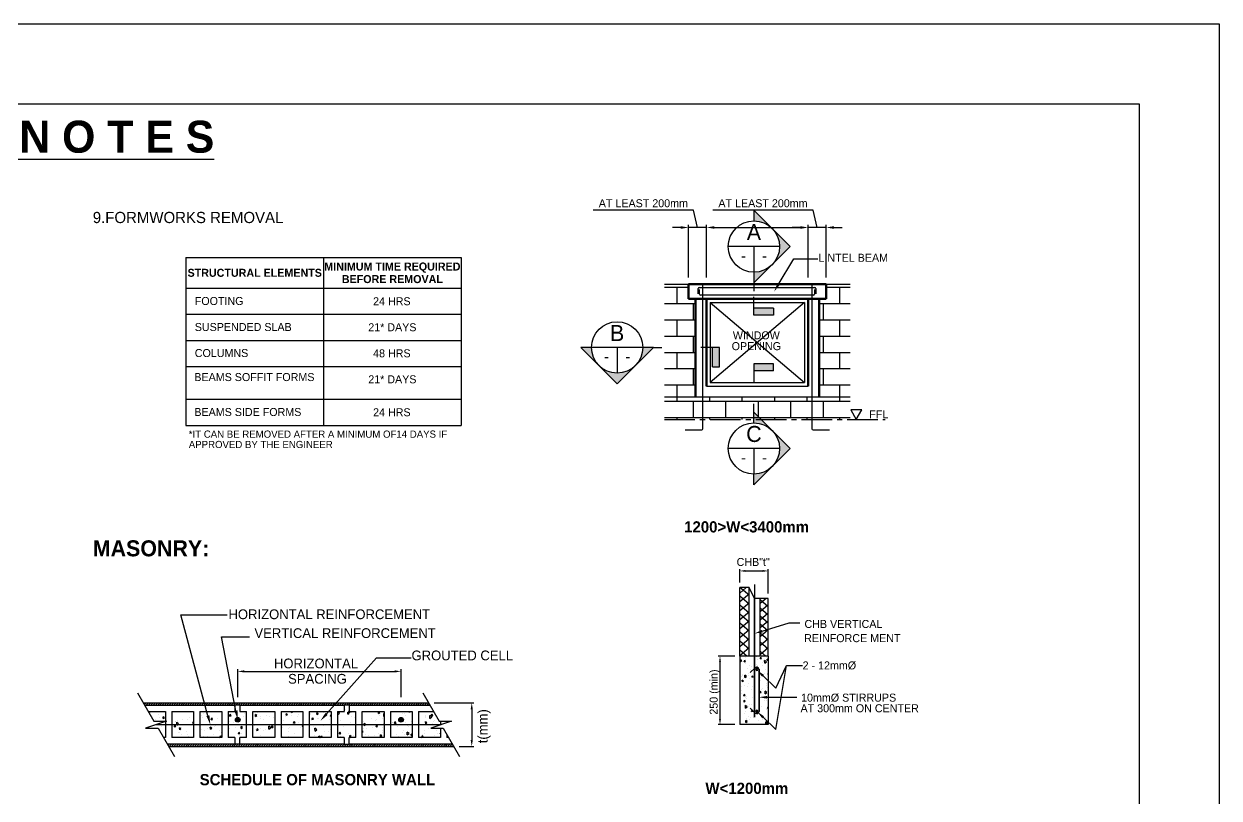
# Paper-space layout 'S1' of a CAD drawing. Header units: millimetres. Extents: x 0 to 841, y 0 to 594.
# Drawn here: x 467.6 to 841, y 352.3 to 594 of the extents above; entities that cross this region are included whole.
import ezdxf

# ---------------------------------------------------------------- set-up
doc = ezdxf.new("R2010")
doc.units = ezdxf.units.MM
doc.linetypes.add('CENTER2', pattern=[28.575, 19.05, -3.175, 3.175, -3.175])
for name, color, linetype in [('G-ANNO-CALLOUTS', 4, 'Continuous'), ('G-ANNO-DIM', 106, 'Continuous'), ('G-ANNO-SECTIONS', 4, 'Continuous'), ('G-ANNO-SYMBOLS', 7, 'Continuous'), ('G-ANNO-TEXT', 7, 'Continuous'), ('G-GRID LINES', 8, 'Continuous'), ('TB-BORDER THK', 152, 'Continuous')]:
    doc.layers.add(name, color=color, linetype=linetype)
doc.styles.add('Century', font='GOTHIC.TTF')

# ---------------------------------------------------------------- blocks, each defined once
blk = doc.blocks.new('Section Callout_tail')
h = blk.add_hatch(color=4)
h.dxf.hatch_style = 1
h.paths.add_polyline_path([(469, 0), (576, 0), (576, 305), (469, 305)])
at = {"color": 4}
for p, q in [((469, 305), (469, 0)), ((469, 305), (576, 305)), ((576, 305), (576, 0)), ((576, 0), (288, 0))]:
    blk.add_line(p, q, dxfattribs=at)
blk = doc.blocks.new('Tblock_A1_Structl')
blk.add_lwpolyline([(841, 594), (841, 0), (0, 0), (0, 594)], close=True)
at = {"layer": 'TB-BORDER THK'}
blk.add_lwpolyline([(816, 569), (816, 25), (45, 25), (45, 569)], close=True, dxfattribs=at)

psp = doc.layouts.new('S1')

# ---------------------------------------------------------------- hatches: boundary and pattern name
at = {"layer": 'G-ANNO-CALLOUTS'}
h = psp.add_hatch(color=4, dxfattribs=at)
h.dxf.hatch_style = 1
h.paths.add_polyline_path([(701.33, 530.15, 0.198912), (695.67, 532.49), (695.67, 535.81)])
h.paths.add_polyline_path([(706.99, 524.49), (701.33, 518.84, 0.198912), (703.67, 524.49, 0.198912), (701.33, 530.15)])
h.paths.add_polyline_path([(695.67, 513.18), (695.67, 516.49, 0.198912), (701.33, 518.84)])
at = {"layer": 'G-ANNO-DIM'}
h = psp.add_hatch(color=4, dxfattribs=at)
h.dxf.hatch_style = 1
h.paths.add_polyline_path([(701.33, 455.79, -0.198912), (695.67, 453.45), (695.67, 450.13)])
h.paths.add_polyline_path([(706.99, 461.45), (701.33, 467.1, -0.198912), (703.67, 461.45, -0.198912), (701.33, 455.79)])
h.paths.add_polyline_path([(695.67, 472.76), (695.67, 469.45, -0.198912), (701.33, 467.1)])
at = {"layer": 'G-ANNO-DIM', "ltscale": 0.2}
for color, points in [(256, [(696.91, 392.5, 1), (696.23, 392.5, 1)]), (5, [(535.13, 376.77, 1), (533.69, 376.77, 1)]), (5, [(586.16, 376.77, 1), (584.72, 376.77, 1)]), (5, [(696.91, 379.41, 1), (696.23, 379.41, 1)])]:
    psp.add_hatch(color=color, dxfattribs=at).paths.add_polyline_path(points)
at = {"layer": 'G-ANNO-SECTIONS'}
h = psp.add_hatch(color=4, dxfattribs=at)
h.dxf.hatch_style = 1
h.paths.add_polyline_path([(658.6, 487.34, 0.198912), (660.94, 493), (664.26, 493)])
h.paths.add_polyline_path([(652.94, 481.68), (647.29, 487.34, 0.198912), (652.94, 485, 0.198912), (658.6, 487.34)])
h.paths.add_polyline_path([(641.63, 493), (644.94, 493, 0.198912), (647.29, 487.34)])

# ---------------------------------------------------------------- linework, layer by layer
at = {"color": 6}
for p, q in [((518.21, 521.09), (604.22, 521.09)), ((518.21, 521.09), (518.21, 468.67)), ((561.21, 521.09), (561.21, 468.67)), ((604.22, 521.09), (604.22, 468.67)), ((518.21, 511.46), (604.22, 511.46)), ((518.21, 468.67), (604.22, 468.67))]:
    psp.add_line(p, q, dxfattribs=at)
for p, q in [((518.21, 503.34), (604.22, 503.34)), ((518.21, 495.21), (604.22, 495.21)), ((518.21, 487.09), (604.22, 487.09)), ((518.21, 476.8), (604.22, 476.8))]:
    psp.add_line(p, q)
at = {"layer": 'G-ANNO-CALLOUTS', "color": 4}
for p, q in [((695.67, 535.81), (695.67, 532.49)), ((695.67, 535.81), (706.99, 524.49)), ((703.67, 524.49), (687.67, 524.49)), ((695.67, 524.49), (695.67, 516.49)), ((695.67, 513.18), (706.99, 524.49)), ((695.67, 516.49), (695.67, 513.18)), ((695.67, 513.18), (695.67, 510.59)), ((664.26, 493), (666.85, 493)), ((695.67, 472.76), (695.67, 475.35))]:
    psp.add_line(p, q, dxfattribs=at)
psp.add_circle((695.67, 524.49), 8, dxfattribs=at)
at = {"layer": 'G-ANNO-DIM', "ltscale": 0.2}
for p, q in [((676.78, 535.83), (645.48, 535.83)), ((678.07, 530.45), (676.78, 535.83)), ((714.15, 535.83), (682.84, 535.83)), ((715.43, 530.45), (714.15, 535.83)), ((672.78, 530.45), (670.28, 530.45)), ((675.28, 514.86), (675.28, 531.25)), ((680.85, 530.45), (675.28, 530.45)), ((680.85, 519.6), (680.85, 531.25)), ((680.85, 514.86), (680.85, 531.25)), ((683.35, 530.45), (710.15, 530.45)), ((683.35, 530.45), (685.85, 530.45)), ((710.15, 530.45), (707.65, 530.45)), ((712.65, 519.6), (712.65, 531.25)), ((712.65, 514.86), (712.65, 531.25)), ((718.21, 530.45), (712.65, 530.45)), ((718.21, 514.86), (718.21, 531.25)), ((720.71, 530.45), (723.21, 530.45)), ((678.61, 511.72), (714.7, 511.72)), ((679.72, 467.62), (679.72, 512.74)), ((713.78, 512.74), (713.78, 467.62)), ((678.25, 509.76), (678.25, 511.37)), ((678.71, 509.64), (678.71, 511.11)), ((714.24, 509.29), (679.06, 509.29)), ((714.6, 511.11), (714.6, 509.64)), ((715.05, 511.37), (715.05, 509.76)), ((674.18, 467.26), (679.36, 467.26)), ((714.13, 467.26), (719.32, 467.26)), ((691.23, 419.57), (691.23, 423.78)), ((693, 423.22), (698.39, 423.22)), ((700.16, 416.14), (700.16, 423.78)), ((695.87, 419.03), (695.87, 377.61)), ((695.87, 377.61), (695.87, 414.64)), ((689.73, 396.65), (684.5, 396.65)), ((691.46, 395.98), (691.46, 395.98)), ((693.06, 396.14), (693.06, 396.14)), ((696.46, 396.42), (696.46, 396.42)), ((697.65, 395.85), (697.86, 396.33)), ((697.65, 395.85), (698.06, 395.93)), ((697.79, 395.93), (697.79, 395.93)), ((698.07, 395.93), (697.86, 396.33)), ((699.52, 396.32), (699.52, 396.32)), ((534.41, 383.79), (534.41, 392.51)), ((585.44, 383.79), (585.44, 392.51)), ((685.07, 394.89), (685.07, 377.01)), ((691.42, 394), (691.42, 394)), ((691.52, 394.97), (691.47, 395.49)), ((691.85, 395.24), (691.48, 395.49)), ((691.52, 394.97), (691.85, 395.24)), ((692.65, 394.88), (692.87, 395.36)), ((692.65, 394.88), (693.07, 394.96)), ((693.07, 394.96), (692.87, 395.36)), ((693.06, 394.25), (693.06, 394.25)), ((693.72, 392.85), (693.72, 392.85)), ((694.23, 393.83), (694.23, 393.83)), ((694.54, 391.49), (696.09, 393.01)), ((694.67, 392.53), (694.67, 392.53)), ((695.01, 393.38), (695.01, 393.38)), ((696.53, 393.93), (696.53, 393.93)), ((696.73, 393.76), (696.73, 393.76)), ((696.89, 395.5), (696.89, 395.5)), ((697.12, 393.14), (697.12, 393.14)), ((697.26, 392.55), (697.26, 379.35)), ((697.26, 379.34), (697.26, 392.53)), ((698.21, 394.55), (698.21, 394.55)), ((698.49, 393.78), (698.49, 393.78)), ((699.04, 394.44), (699.02, 395.23)), ((699.55, 394.81), (699.02, 395.23)), ((699.04, 394.44), (699.55, 394.81)), ((699.34, 392.4), (699.34, 392.4)), ((699.88, 395.17), (699.83, 395.7)), ((700.16, 395.48), (699.83, 395.7)), ((699.88, 395.17), (700.16, 395.41)), ((536.45, 391.86), (583.41, 391.86)), ((691.82, 390.41), (691.82, 390.41)), ((692.08, 388.63), (692.03, 389.16)), ((692.4, 388.9), (692.03, 389.15)), ((692.08, 390.71), (692.08, 390.71)), ((692.08, 388.63), (692.4, 388.9)), ((692.23, 390.82), (692.23, 390.82)), ((692.46, 389.68), (692.46, 389.68)), ((692.87, 389.93), (692.86, 390.72)), ((693.39, 390.3), (692.86, 390.72)), ((692.87, 389.93), (693.39, 390.31)), ((693.95, 391.2), (693.95, 391.2)), ((694.11, 390.51), (694.11, 390.51)), ((694.38, 389.56), (694.38, 389.56)), ((695.06, 390.03), (695.28, 390.52)), ((695.06, 390.03), (695.48, 390.12)), ((695.48, 390.11), (695.28, 390.52)), ((697.77, 390.67), (697.77, 390.67)), ((697.77, 389.85), (697.77, 389.85)), ((697.87, 389.08), (697.87, 389.08)), ((698.86, 391.27), (698.86, 391.27)), ((700.06, 391.01), (700.16, 391.23)), ((700.06, 391.01), (700.16, 391.02)), ((700.1, 392.05), (700.1, 392.05)), ((503.13, 385.2), (508.24, 376.34)), ((592.22, 385.2), (597.33, 376.34)), ((691.65, 386), (691.65, 386)), ((691.7, 387.09), (691.7, 387.09)), ((691.85, 385.04), (691.85, 385.04)), ((692.47, 384.22), (692.69, 384.71)), ((692.89, 384.3), (692.69, 384.7)), ((692.73, 387.42), (692.73, 387.42)), ((693.77, 387.29), (693.77, 387.29)), ((694.06, 387.96), (694.06, 387.96)), ((695.03, 386.28), (695.03, 386.28)), ((695.36, 387.25), (695.36, 387.25)), ((695.67, 386.23), (695.67, 386.23)), ((697.47, 385.19), (697.68, 385.68)), ((697.47, 385.19), (697.89, 385.27)), ((697.89, 385.27), (697.69, 385.68)), ((698.14, 386.31), (698.14, 386.31)), ((698.43, 386.56), (698.43, 386.56)), ((699.23, 384.89), (699.22, 385.69)), ((699.75, 385.27), (699.22, 385.69)), ((699.23, 384.89), (699.75, 385.27)), ((699.48, 387.35), (699.48, 387.35)), ((699.52, 387.98), (699.52, 387.98)), ((699.86, 386.7), (699.86, 386.7)), ((535.1, 381.34), (533.47, 381.34)), ((569.25, 381.34), (567.63, 381.34)), ((595.75, 382.07), (608.16, 382.07)), ((692.3, 382.72), (692.3, 382.72)), ((692.47, 384.22), (692.89, 384.3)), ((692.57, 381.2), (692.57, 381.2)), ((692.63, 382.29), (692.58, 382.82)), ((692.96, 382.56), (692.58, 382.82)), ((692.63, 382.29), (692.96, 382.56)), ((692.94, 383.84), (692.94, 383.84)), ((693.07, 380.39), (693.05, 381.18)), ((693.58, 380.76), (693.05, 381.18)), ((693.39, 384.13), (693.39, 384.13)), ((693.45, 383.31), (693.45, 383.31)), ((694.3, 381.58), (694.3, 381.58)), ((695.06, 381.59), (695.06, 381.59)), ((695.36, 383.76), (695.36, 383.76)), ((695.69, 382.99), (695.69, 382.99)), ((697.27, 384.51), (697.27, 384.51)), ((698.13, 384.06), (698.13, 384.06)), ((698.88, 382.78), (698.88, 382.78)), ((699.09, 383.28), (699.09, 383.28)), ((699.68, 382.78), (699.68, 382.78)), ((565.59, 379.31), (567.63, 379.31)), ((607.51, 380.03), (607.51, 370.45)), ((691.52, 379.03), (691.52, 379.03)), ((692.83, 378.62), (692.83, 378.62)), ((692.96, 379.43), (692.96, 379.43)), ((693.07, 380.39), (693.58, 380.76)), ((693.3, 377.23), (693.3, 377.23)), ((694.05, 380.85), (694.05, 380.85)), ((694.12, 377.66), (694.12, 377.66)), ((694.54, 380.38), (696.09, 378.86)), ((694.7, 377.56), (694.7, 377.56)), ((694.88, 379.38), (695.1, 379.86)), ((694.88, 379.38), (695.3, 379.46)), ((695.3, 379.46), (695.1, 379.86)), ((695.6, 377.33), (695.6, 377.33)), ((695.72, 380.65), (695.72, 380.65)), ((697.41, 379.49), (697.26, 379.6)), ((697.26, 379.36), (697.41, 379.49)), ((698.01, 380.75), (698.01, 380.75)), ((698.26, 378.14), (698.26, 378.14)), ((699.26, 377.49), (699.26, 377.49)), ((699.74, 379.99), (699.74, 379.99)), ((699.88, 380.35), (700.09, 380.83)), ((699.88, 380.35), (700.16, 380.4)), ((700.16, 380.71), (700.09, 380.83)), ((512.13, 376.34), (505.62, 374.14)), ((505.62, 374.14), (509.51, 374.14)), ((508.24, 376.34), (512.13, 376.34)), ((508.88, 375.24), (597.96, 375.24)), ((509.51, 374.14), (514.62, 365.29)), ((601.22, 376.34), (594.7, 374.14)), ((594.7, 374.14), (598.6, 374.14)), ((597.33, 376.34), (601.22, 376.34)), ((598.6, 374.14), (603.71, 365.29)), ((599.75, 376.34), (599.75, 375.85)), ((689.73, 375.24), (684.5, 375.24)), ((693.19, 375.95), (693.14, 376.48)), ((693.51, 376.22), (693.14, 376.48)), ((693.19, 375.95), (693.51, 376.22)), ((693.62, 376.14), (693.62, 376.14)), ((694.44, 376.89), (694.44, 376.89)), ((697, 376.41), (697, 376.41)), ((698.48, 376.69), (698.48, 376.69)), ((699.43, 375.35), (699.41, 376.15)), ((699.94, 375.73), (699.41, 376.15)), ((699.43, 375.35), (699.94, 375.73)), ((699.87, 376.41), (699.87, 376.41)), ((599.75, 372.15), (599.75, 371.18)), ((600.31, 371.18), (599.75, 371.18)), ((535.1, 369.14), (533.47, 369.14)), ((567.63, 369.14), (535.1, 369.14)), ((567.63, 369.14), (569.25, 369.14)), ((603.63, 368.42), (608.16, 368.42))]:
    psp.add_line(p, q, dxfattribs=at)
at = {"layer": 'G-ANNO-DIM'}
for p, q in [((667.7, 512.74), (725.79, 512.74)), ((667.7, 511.78), (675.28, 511.78)), ((671.72, 506.7), (671.72, 511.78)), ((677.44, 512.74), (716.05, 512.74)), ((718.21, 511.78), (725.79, 511.78)), ((722.48, 506.7), (722.48, 511.78)), ((667.7, 506.7), (677.44, 506.7)), ((676.79, 501.62), (676.79, 506.7)), ((681.99, 507.06), (711.51, 482.08)), ((711.51, 507.06), (681.99, 482.08)), ((681.99, 507.06), (711.51, 507.06)), ((681.99, 507.06), (681.99, 482.08)), ((711.51, 507.06), (711.51, 482.08)), ((716.05, 506.7), (725.79, 506.7)), ((717.4, 501.62), (717.4, 506.7)), ((667.7, 501.62), (677.44, 501.62)), ((671.72, 496.55), (671.72, 501.62)), ((716.05, 501.62), (725.79, 501.62)), ((722.48, 496.55), (722.48, 501.62)), ((667.7, 496.55), (677.44, 496.55)), ((676.79, 491.47), (676.79, 496.55)), ((716.05, 496.55), (725.79, 496.55)), ((717.4, 491.47), (717.4, 496.55)), ((667.7, 491.47), (677.44, 491.47)), ((671.72, 486.39), (671.72, 491.47)), ((716.05, 491.47), (725.79, 491.47)), ((722.48, 486.39), (722.48, 491.47)), ((667.7, 486.39), (677.44, 486.39)), ((676.79, 481.32), (676.79, 486.39)), ((716.05, 486.39), (725.79, 486.39)), ((717.4, 481.32), (717.4, 486.39)), ((681.99, 482.08), (711.51, 482.08)), ((667.7, 481.32), (677.44, 481.32)), ((671.72, 477.54), (671.72, 481.32)), ((680.85, 480.94), (712.65, 480.94)), ((716.05, 481.32), (725.79, 481.32)), ((722.48, 477.54), (722.48, 481.32)), ((667.7, 477.54), (725.79, 477.54)), ((667.7, 476.24), (725.79, 476.24)), ((671.72, 476.24), (671.72, 477.54)), ((676.79, 471.16), (676.79, 476.24)), ((677.44, 477.54), (716.05, 477.54)), ((681.87, 476.24), (681.87, 477.54)), ((686.94, 471.16), (686.94, 476.24)), ((692.02, 476.24), (692.02, 477.54)), ((697.1, 471.16), (697.1, 476.24)), ((702.17, 476.24), (702.17, 477.54)), ((707.25, 471.16), (707.25, 476.24)), ((712.33, 476.24), (712.33, 477.54)), ((717.4, 471.16), (717.4, 476.24)), ((722.48, 476.24), (722.48, 477.54)), ((667.7, 471.16), (725.79, 471.16)), ((671.72, 470.48), (671.72, 471.16)), ((681.87, 470.48), (681.87, 471.16)), ((692.02, 470.48), (692.02, 471.16)), ((702.17, 470.48), (702.17, 471.16)), ((712.33, 470.48), (712.33, 471.16)), ((722.48, 470.48), (722.48, 471.16)), ((691.23, 396.65), (691.23, 418.07)), ((693.29, 418.07), (691.23, 416.33)), ((694.16, 416), (691.23, 413.53)), ((694.16, 412.85), (691.23, 415.32)), ((694.16, 415.66), (691.3, 418.07)), ((699.52, 414.64), (697.59, 413.01)), ((694.16, 413.2), (691.23, 410.73)), ((694.16, 410.05), (691.23, 412.52)), ((700.16, 412.03), (697.59, 414.2)), ((700.16, 412.61), (697.59, 410.44)), ((700.16, 409.46), (697.59, 411.63)), ((694.16, 410.39), (691.23, 407.92)), ((694.16, 407.25), (691.23, 409.72)), ((694.16, 407.59), (691.23, 405.12)), ((700.16, 410.04), (697.59, 407.87)), ((700.16, 406.9), (697.59, 409.07)), ((700.16, 407.59), (697.59, 405.42)), ((694.16, 404.45), (691.23, 406.92)), ((694.16, 404.79), (691.23, 402.32)), ((694.16, 401.64), (691.23, 404.11)), ((700.16, 404.45), (697.59, 406.62)), ((700.16, 404.79), (697.59, 402.62)), ((700.16, 401.64), (697.59, 403.81)), ((694.16, 401.99), (691.23, 399.52)), ((694.16, 398.84), (691.23, 401.31)), ((700.16, 401.99), (697.59, 399.82)), ((700.16, 398.84), (697.59, 401.01)), ((694.16, 399.18), (691.23, 396.71)), ((693.43, 396.65), (691.23, 398.51)), ((700.16, 399.18), (697.59, 397.01)), ((699.43, 396.65), (697.59, 398.21)), ((696.09, 378.86), (694.54, 380.38))]:
    psp.add_line(p, q, dxfattribs=at)
at = {"layer": 'G-ANNO-DIM', "color": 7, "lineweight": 50, "ltscale": 0.2}
for p, q in [((675.28, 508.2), (675.28, 512.74)), ((718.21, 512.74), (675.28, 512.74)), ((718.21, 512.74), (718.21, 508.2)), ((680.85, 508.2), (675.28, 508.2)), ((677.44, 508.2), (677.44, 477.54)), ((680.85, 508.2), (712.65, 508.2)), ((680.85, 508.2), (680.85, 480.94)), ((712.65, 508.2), (712.65, 480.94)), ((718.21, 508.2), (712.65, 508.2)), ((716.05, 508.2), (716.05, 477.54))]:
    psp.add_line(p, q, dxfattribs=at)
at = {"layer": 'G-ANNO-DIM', "color": 8, "linetype": 'CENTER2', "ltscale": 0.5}
psp.add_line((667.7, 470.48), (736.63, 470.48), dxfattribs=at)
at = {"layer": 'G-ANNO-DIM', "color": 7}
for p, q in [((694.16, 418.07), (691.23, 418.07)), ((694.16, 396.65), (694.16, 418.07)), ((695.87, 414.64), (694.16, 418.07)), ((700.16, 414.64), (695.87, 414.64)), ((697.59, 396.65), (697.59, 414.64)), ((700.16, 396.65), (700.16, 414.64)), ((700.16, 396.65), (691.23, 396.65)), ((691.23, 396.65), (691.23, 375.24)), ((700.16, 396.65), (700.16, 375.24)), ((700.16, 375.24), (691.23, 375.24))]:
    psp.add_line(p, q, dxfattribs=at)
at = {"layer": 'G-ANNO-DIM', "color": 7, "ltscale": 0.2}
for p, q in [((504.94, 382.07), (594.02, 382.07)), ((505.36, 381.34), (533.47, 381.34)), ((533.47, 381.34), (533.47, 379.31)), ((535.1, 381.34), (535.1, 379.31)), ((535.1, 381.34), (567.63, 381.34)), ((567.63, 381.34), (567.63, 379.31)), ((569.25, 381.34), (569.25, 379.31)), ((569.25, 381.34), (594.44, 381.34)), ((506.53, 379.31), (511.82, 379.31)), ((511.82, 379.31), (511.82, 371.18)), ((513.85, 379.31), (520.56, 379.31)), ((513.85, 379.31), (513.85, 371.18)), ((520.56, 379.31), (520.56, 371.18)), ((522.59, 379.31), (529.4, 379.31)), ((522.59, 379.31), (522.59, 371.18)), ((529.4, 379.31), (529.4, 371.18)), ((531.44, 379.31), (533.47, 379.31)), ((531.44, 379.31), (531.44, 371.18)), ((535.1, 379.31), (537.13, 379.31)), ((537.13, 371.18), (537.13, 379.31)), ((539.16, 379.31), (545.97, 379.31)), ((539.16, 371.18), (539.16, 379.31)), ((545.97, 379.31), (545.97, 371.18)), ((548.01, 379.31), (554.72, 379.31)), ((548.01, 379.31), (548.01, 371.18)), ((554.72, 379.31), (554.72, 371.18)), ((556.75, 379.31), (563.56, 379.31)), ((556.75, 379.31), (556.75, 371.18)), ((563.56, 379.31), (563.56, 371.18)), ((565.59, 379.31), (565.59, 371.18)), ((569.25, 379.31), (571.29, 379.31)), ((571.29, 371.18), (571.29, 379.31)), ((573.32, 379.31), (580.13, 379.31)), ((573.32, 371.18), (573.32, 379.31)), ((580.13, 379.31), (580.13, 371.18)), ((582.16, 379.31), (588.87, 379.31)), ((582.16, 379.31), (582.16, 371.18)), ((588.87, 379.31), (588.87, 371.18)), ((590.9, 379.31), (595.61, 379.31)), ((590.9, 379.31), (590.9, 371.18)), ((597.72, 376.34), (597.72, 375.16)), ((597.72, 374.14), (597.72, 371.18)), ((511.82, 371.18), (511.22, 371.18)), ((520.56, 371.18), (513.85, 371.18)), ((529.4, 371.18), (522.59, 371.18)), ((533.47, 371.18), (531.44, 371.18)), ((533.47, 371.18), (533.47, 369.14)), ((537.13, 371.18), (535.1, 371.18)), ((535.1, 369.14), (535.1, 371.18)), ((545.97, 371.18), (539.16, 371.18)), ((554.72, 371.18), (548.01, 371.18)), ((563.56, 371.18), (556.75, 371.18)), ((567.63, 371.18), (565.59, 371.18)), ((567.63, 371.18), (567.63, 369.14)), ((571.29, 371.18), (569.25, 371.18)), ((569.25, 369.14), (569.25, 371.18)), ((580.13, 371.18), (573.32, 371.18)), ((588.87, 371.18), (582.16, 371.18)), ((597.72, 371.18), (590.9, 371.18)), ((533.47, 369.14), (512.4, 369.14)), ((512.82, 368.42), (601.9, 368.42)), ((601.48, 369.14), (569.25, 369.14))]:
    psp.add_line(p, q, dxfattribs=at)
at = {"layer": 'G-ANNO-DIM', "linetype": 'Continuous', "ltscale": 0.2}
for p, q in [((504.99, 381.97), (505.09, 382.07)), ((505.26, 381.52), (505.81, 382.07)), ((505.8, 381.34), (506.52, 382.07)), ((506.52, 381.34), (507.24, 382.07)), ((507.24, 381.34), (507.96, 382.07)), ((507.96, 381.34), (508.68, 382.07)), ((508.68, 381.34), (509.4, 382.07)), ((509.39, 381.34), (510.12, 382.07)), ((510.11, 381.34), (510.84, 382.07)), ((510.83, 381.34), (511.56, 382.07)), ((511.55, 381.34), (512.27, 382.07)), ((512.27, 381.34), (512.99, 382.07)), ((512.99, 381.34), (513.71, 382.07)), ((513.71, 381.34), (514.43, 382.07)), ((514.43, 381.34), (515.15, 382.07)), ((515.14, 381.34), (515.87, 382.07)), ((515.86, 381.34), (516.59, 382.07)), ((516.58, 381.34), (517.31, 382.07)), ((517.3, 381.34), (518.02, 382.07)), ((518.02, 381.34), (518.74, 382.07)), ((518.74, 381.34), (519.46, 382.07)), ((519.46, 381.34), (520.18, 382.07)), ((520.18, 381.34), (520.9, 382.07)), ((520.89, 381.34), (521.62, 382.07)), ((521.61, 381.34), (522.34, 382.07)), ((522.33, 381.34), (523.06, 382.07)), ((523.05, 381.34), (523.78, 382.07)), ((523.77, 381.34), (524.49, 382.07)), ((524.49, 381.34), (525.21, 382.07)), ((525.21, 381.34), (525.93, 382.07)), ((525.93, 381.34), (526.65, 382.07)), ((526.65, 381.34), (527.37, 382.07)), ((527.36, 381.34), (528.09, 382.07)), ((528.08, 381.34), (528.81, 382.07)), ((528.8, 381.34), (529.53, 382.07)), ((529.52, 381.34), (530.24, 382.07)), ((530.24, 381.34), (530.96, 382.07)), ((530.96, 381.34), (531.68, 382.07)), ((531.68, 381.34), (532.4, 382.07)), ((532.4, 381.34), (533.12, 382.07)), ((533.11, 381.34), (533.84, 382.07)), ((533.83, 381.34), (534.56, 382.07)), ((534.24, 381.27), (534.24, 381.27)), ((534.55, 381.34), (535.28, 382.07)), ((535.27, 381.34), (535.99, 382.07)), ((535.99, 381.34), (536.71, 382.07)), ((536.71, 381.34), (537.43, 382.07)), ((537.43, 381.34), (538.15, 382.07)), ((538.15, 381.34), (538.87, 382.07)), ((538.86, 381.34), (539.59, 382.07)), ((539.58, 381.34), (540.31, 382.07)), ((540.3, 381.34), (541.03, 382.07)), ((541.02, 381.34), (541.75, 382.07)), ((541.74, 381.34), (542.46, 382.07)), ((542.46, 381.34), (543.18, 382.07)), ((543.18, 381.34), (543.9, 382.07)), ((543.9, 381.34), (544.62, 382.07)), ((544.62, 381.34), (545.34, 382.07)), ((545.33, 381.34), (546.06, 382.07)), ((546.05, 381.34), (546.78, 382.07)), ((546.77, 381.34), (547.5, 382.07)), ((547.49, 381.34), (548.21, 382.07)), ((548.21, 381.34), (548.93, 382.07)), ((548.93, 381.34), (549.65, 382.07)), ((549.65, 381.34), (550.37, 382.07)), ((550.37, 381.34), (551.09, 382.07)), ((551.08, 381.34), (551.81, 382.07)), ((551.8, 381.34), (552.53, 382.07)), ((552.52, 381.34), (553.25, 382.07)), ((553.24, 381.34), (553.96, 382.07)), ((553.96, 381.34), (554.68, 382.07)), ((554.68, 381.34), (555.4, 382.07)), ((555.4, 381.34), (556.12, 382.07)), ((556.12, 381.34), (556.84, 382.07)), ((556.83, 381.34), (557.56, 382.07)), ((557.55, 381.34), (558.28, 382.07)), ((558.27, 381.34), (559, 382.07)), ((558.99, 381.34), (559.72, 382.07)), ((559.71, 381.34), (560.43, 382.07)), ((560.43, 381.34), (561.15, 382.07)), ((561.15, 381.34), (561.87, 382.07)), ((561.87, 381.34), (562.59, 382.07)), ((562.59, 381.34), (563.31, 382.07)), ((563.3, 381.34), (564.03, 382.07)), ((564.02, 381.34), (564.75, 382.07)), ((564.74, 381.34), (565.47, 382.07)), ((565.46, 381.34), (566.18, 382.07)), ((566.18, 381.34), (566.9, 382.07)), ((566.9, 381.34), (567.62, 382.07)), ((567.62, 381.34), (568.34, 382.07)), ((568.34, 381.34), (569.06, 382.07)), ((569.05, 381.34), (569.78, 382.07)), ((569.77, 381.34), (570.5, 382.07)), ((570.49, 381.34), (571.22, 382.07)), ((571.21, 381.34), (571.93, 382.07)), ((571.93, 381.34), (572.65, 382.07)), ((572.65, 381.34), (573.37, 382.07)), ((573.37, 381.34), (574.09, 382.07)), ((574.09, 381.34), (574.81, 382.07)), ((574.8, 381.34), (575.53, 382.07)), ((575.52, 381.34), (576.25, 382.07)), ((576.24, 381.34), (576.97, 382.07)), ((576.96, 381.34), (577.69, 382.07)), ((577.68, 381.34), (578.4, 382.07)), ((578.4, 381.34), (579.12, 382.07)), ((579.12, 381.34), (579.84, 382.07)), ((579.84, 381.34), (580.56, 382.07)), ((580.56, 381.34), (581.28, 382.07)), ((581.27, 381.34), (582, 382.07)), ((581.99, 381.34), (582.72, 382.07)), ((582.71, 381.34), (583.44, 382.07)), ((583.43, 381.34), (584.15, 382.07)), ((584.15, 381.34), (584.87, 382.07)), ((584.87, 381.34), (585.59, 382.07)), ((585.59, 381.34), (586.31, 382.07)), ((586.31, 381.34), (587.03, 382.07)), ((587.02, 381.34), (587.75, 382.07)), ((587.74, 381.34), (588.47, 382.07)), ((588.46, 381.34), (589.19, 382.07)), ((589.18, 381.34), (589.9, 382.07)), ((589.9, 381.34), (590.62, 382.07)), ((590.62, 381.34), (591.34, 382.07)), ((591.34, 381.34), (592.06, 382.07)), ((592.06, 381.34), (592.78, 382.07)), ((592.77, 381.34), (593.5, 382.07)), ((593.49, 381.34), (594.09, 381.94)), ((594.21, 381.34), (594.36, 381.49)), ((507.01, 379.02), (507.01, 379.02)), ((509.67, 378.5), (509.67, 378.5)), ((510, 377.46), (510, 377.46)), ((511.15, 377.11), (511.1, 377.71)), ((511.53, 377.42), (511.1, 377.71)), ((511.15, 377.11), (511.53, 377.42)), ((517.48, 379.15), (517.48, 379.15)), ((518.22, 379.28), (518.22, 379.28)), ((519.27, 377.55), (519.27, 377.55)), ((523.2, 378.15), (523.2, 378.15)), ((523.39, 377.32), (523.39, 377.32)), ((523.65, 378.84), (523.65, 378.84)), ((526.08, 376.79), (526.33, 377.35)), ((526.56, 376.88), (526.33, 377.34)), ((531.47, 377.34), (531.47, 377.34)), ((531.83, 377.91), (532.08, 378.46)), ((531.83, 377.91), (532.31, 378)), ((532.31, 378), (532.08, 378.46)), ((534.11, 377.46), (534.11, 377.46)), ((534.29, 379.66), (534.29, 379.66)), ((536.13, 377.68), (536.13, 377.68)), ((536.39, 378.85), (536.39, 378.85)), ((539.98, 377.82), (539.93, 378.42)), ((540.35, 378.13), (539.93, 378.42)), ((539.98, 377.82), (540.35, 378.13)), ((540.51, 378.97), (540.51, 378.97)), ((541.41, 377.73), (541.41, 377.73)), ((541.65, 377.29), (541.65, 377.29)), ((543.4, 378.17), (543.4, 378.17)), ((544.29, 377.9), (544.29, 377.9)), ((545.56, 377.62), (545.56, 377.62)), ((549.45, 377.93), (549.45, 377.93)), ((549.59, 378.05), (549.53, 378.66)), ((549.96, 378.36), (549.53, 378.66)), ((549.59, 378.05), (549.96, 378.37)), ((551.13, 378.2), (551.13, 378.2)), ((551.25, 379.01), (551.24, 379.31)), ((551.25, 379.01), (551.65, 379.31)), ((552.99, 377.81), (552.99, 377.81)), ((553.36, 378.26), (553.36, 378.26)), ((554.61, 378.42), (554.61, 378.42)), ((557.11, 378.46), (557.11, 378.46)), ((557.26, 378.57), (557.26, 378.57)), ((557.37, 379.09), (557.37, 379.09)), ((557.59, 376.81), (557.84, 377.36)), ((558.07, 376.9), (557.84, 377.36)), ((559.2, 378.29), (559.14, 378.9)), ((559.57, 378.6), (559.14, 378.89)), ((559.2, 378.29), (559.57, 378.6)), ((559.59, 377.3), (559.59, 377.3)), ((559.75, 378.58), (559.75, 378.58)), ((561.17, 378.9), (561.17, 378.9)), ((563.34, 377.92), (563.56, 378.42)), ((563.34, 377.92), (563.56, 377.97)), ((565.65, 378.41), (565.63, 379.31)), ((566.24, 378.84), (565.65, 379.31)), ((565.65, 378.41), (566.24, 378.84)), ((567.8, 379.12), (567.8, 379.12)), ((568.01, 379.92), (568.01, 379.92)), ((568.8, 378.52), (568.75, 379.13)), ((569.18, 378.84), (568.75, 379.13)), ((568.8, 378.52), (569.18, 378.84)), ((568.97, 379.54), (568.97, 379.54)), ((569.09, 379.04), (569.25, 379.41)), ((569.09, 379.04), (569.56, 379.13)), ((569.57, 379.13), (569.48, 379.31)), ((569.85, 377.93), (569.85, 377.93)), ((569.93, 379.02), (569.93, 379.02)), ((570.98, 377.39), (570.98, 377.39)), ((574.23, 379.22), (574.23, 379.22)), ((576.08, 377.24), (576.08, 377.24)), ((578.41, 378.76), (578.36, 379.31)), ((578.41, 378.76), (578.79, 379.07)), ((578.79, 379.07), (578.44, 379.31)), ((578.78, 378.03), (578.78, 378.03)), ((579.78, 377.31), (579.78, 377.31)), ((580.06, 377.8), (580.04, 378.72)), ((580.13, 378.64), (580.04, 378.72)), ((580.06, 377.8), (580.13, 377.86)), ((585.98, 378.69), (585.98, 378.69)), ((586.59, 378.68), (586.59, 378.68)), ((586.71, 378.06), (586.71, 378.06)), ((588.02, 379), (587.99, 379.31)), ((588.02, 379), (588.39, 379.31)), ((590.99, 377.57), (590.99, 377.57)), ((592.94, 377.36), (592.94, 377.36)), ((592.98, 378.01), (592.98, 378.01)), ((593.14, 377.69), (593.14, 377.69)), ((594.46, 377.2), (594.44, 378.11)), ((595.05, 377.63), (594.44, 378.11)), ((594.46, 377.2), (595.05, 377.63)), ((594.85, 377.94), (595.1, 378.5)), ((594.85, 377.94), (595.33, 378.03)), ((595.33, 378.03), (595.1, 378.5)), ((506.53, 374.41), (506.53, 374.41)), ((506.8, 374.52), (506.8, 374.52)), ((508.63, 376.73), (508.63, 376.73)), ((510.43, 374.72), (510.43, 374.72)), ((510.48, 374.75), (510.48, 374.75)), ((514.33, 375.05), (514.33, 375.05)), ((514.59, 374.55), (514.83, 375.11)), ((514.59, 374.55), (515.06, 374.65)), ((515.07, 374.65), (514.83, 375.11)), ((514.88, 376.18), (514.88, 376.18)), ((515.02, 376.34), (515.02, 376.34)), ((515.35, 375.04), (515.33, 375.96)), ((515.94, 375.47), (515.33, 375.95)), ((515.35, 375.04), (515.94, 375.47)), ((515.58, 376.68), (515.58, 376.68)), ((516.28, 373.58), (516.22, 374.19)), ((516.65, 373.89), (516.22, 374.19)), ((516.28, 373.58), (516.65, 373.89)), ((516.72, 374.19), (516.72, 374.19)), ((517, 376.78), (517, 376.78)), ((518.23, 375.36), (518.23, 375.36)), ((518.64, 376.78), (518.64, 376.78)), ((520, 375.21), (520, 375.21)), ((520.33, 375.67), (520.56, 376.18)), ((520.33, 375.67), (520.56, 375.71)), ((522.96, 373.58), (522.96, 373.58)), ((524.15, 373.54), (524.15, 373.54)), ((525.02, 374.09), (525.02, 374.09)), ((525.49, 377.08), (525.49, 377.08)), ((525.49, 376.86), (525.49, 376.86)), ((525.88, 373.82), (525.83, 374.42)), ((526.26, 374.13), (525.83, 374.42)), ((525.88, 373.82), (526.26, 374.13)), ((526.04, 376.01), (526.04, 376.01)), ((526.08, 376.79), (526.56, 376.88)), ((527, 374.53), (527, 374.53)), ((527.34, 374.87), (527.34, 374.87)), ((528.22, 377.03), (528.22, 377.03)), ((528.69, 373.41), (528.69, 373.41)), ((531.74, 376.31), (531.74, 376.31)), ((531.95, 374.18), (531.95, 374.18)), ((533.19, 375.91), (533.19, 375.91)), ((533.58, 374.32), (533.58, 374.32)), ((533.84, 376.65), (533.84, 376.65)), ((535.49, 374.05), (535.44, 374.66)), ((535.87, 374.36), (535.44, 374.66)), ((535.49, 374.05), (535.87, 374.37)), ((535.54, 373.71), (535.54, 373.71)), ((539.76, 374.83), (539.76, 374.83)), ((539.82, 373.71), (539.82, 373.71)), ((540.2, 375.23), (540.2, 375.23)), ((540.35, 373.45), (540.6, 374.01)), ((540.35, 373.45), (540.83, 373.55)), ((540.83, 373.55), (540.6, 374.01)), ((541.51, 373.97), (541.51, 373.97)), ((542.36, 376.98), (542.36, 376.98)), ((542.4, 373.51), (542.4, 373.51)), ((543.19, 373.66), (543.19, 373.66)), ((544.16, 373.83), (544.14, 374.74)), ((544.75, 374.26), (544.14, 374.74)), ((544.15, 374.09), (544.15, 374.09)), ((544.16, 373.83), (544.75, 374.26)), ((544.2, 375), (544.2, 375)), ((545.1, 374.29), (545.05, 374.9)), ((545.48, 374.6), (545.05, 374.9)), ((545.1, 374.29), (545.48, 374.6)), ((548.36, 374.27), (548.36, 374.27)), ((548.6, 376.43), (548.6, 376.43)), ((550.21, 374.15), (550.21, 374.15)), ((550.44, 374.45), (550.44, 374.45)), ((551.41, 375.48), (551.41, 375.48)), ((551.84, 375.69), (552.09, 376.25)), ((551.84, 375.69), (552.32, 375.78)), ((552.32, 375.78), (552.09, 376.24)), ((553.39, 375.92), (553.39, 375.92)), ((554.12, 374.48), (554.12, 374.48)), ((554.33, 374.53), (554.33, 374.53)), ((554.71, 374.52), (554.66, 375.13)), ((554.72, 375.09), (554.66, 375.13)), ((554.71, 374.52), (554.72, 374.53)), ((556.97, 374.65), (556.97, 374.65)), ((557.59, 376.81), (558.07, 376.9)), ((558.01, 374.79), (558.01, 374.79)), ((558.56, 373.22), (558.54, 374.14)), ((559.15, 373.66), (558.54, 374.14)), ((558.56, 373.22), (559.15, 373.66)), ((559.22, 377.11), (559.22, 377.11)), ((561.06, 375.13), (561.06, 375.13)), ((561.18, 374.83), (561.18, 374.83)), ((561.92, 375.12), (561.92, 375.12)), ((563.17, 376.75), (563.17, 376.75)), ((563.39, 373.68), (563.39, 373.68)), ((565.82, 375.43), (565.82, 375.43)), ((566.59, 376.62), (566.59, 376.62)), ((567.15, 375.09), (567.15, 375.09)), ((567.31, 374.58), (567.31, 374.58)), ((569.58, 375.05), (569.58, 375.05)), ((569.73, 375.76), (569.73, 375.76)), ((569.79, 375.21), (569.79, 375.21)), ((573.54, 373.96), (573.54, 373.96)), ((573.62, 376.08), (573.62, 376.08)), ((573.93, 375), (573.87, 375.6)), ((574.3, 375.31), (573.87, 375.6)), ((573.93, 375), (574.3, 375.31)), ((574, 375.39), (574, 375.39)), ((574.6, 373.93), (574.6, 373.93)), ((576.58, 374.37), (576.58, 374.37)), ((577.53, 376.41), (577.53, 376.41)), ((577.6, 374.59), (577.85, 375.14)), ((577.6, 374.59), (578.08, 374.68)), ((577.8, 376.87), (577.8, 376.87)), ((578.08, 374.68), (577.85, 375.14)), ((577.92, 375.25), (577.92, 375.25)), ((579.54, 374.25), (579.54, 374.25)), ((579.97, 375.65), (579.97, 375.65)), ((582.32, 376.69), (582.32, 376.69)), ((582.61, 375.77), (582.61, 375.77)), ((582.78, 375.75), (582.78, 375.75)), ((583.35, 375.7), (583.6, 376.26)), ((583.35, 375.7), (583.83, 375.8)), ((583.54, 375.23), (583.48, 375.84)), ((583.91, 375.55), (583.48, 375.84)), ((583.54, 375.23), (583.91, 375.55)), ((583.83, 375.8), (583.6, 376.26)), ((584.17, 374.7), (584.17, 374.7)), ((586.82, 375.95), (586.82, 375.95)), ((587.34, 374.9), (587.34, 374.9)), ((587.8, 374.63), (587.8, 374.63)), ((588.56, 376.08), (588.56, 376.08)), ((592.77, 373.5), (592.77, 373.5)), ((592.79, 376.21), (592.79, 376.21)), ((593.14, 375.47), (593.09, 376.08)), ((593.52, 375.78), (593.09, 376.08)), ((593.14, 375.47), (593.52, 375.78)), ((593.9, 373.91), (593.9, 373.91)), ((594.78, 375.38), (594.78, 375.38)), ((595.15, 375.54), (595.15, 375.54)), ((595.43, 376.33), (595.43, 376.33)), ((595.97, 376.44), (595.97, 376.44)), ((515.09, 371.27), (515.09, 371.27)), ((515.87, 372.85), (515.87, 372.85)), ((516.34, 372.9), (516.34, 372.9)), ((516.8, 372.27), (516.8, 372.27)), ((518.51, 372.97), (518.51, 372.97)), ((518.57, 372.21), (518.57, 372.21)), ((518.99, 371.58), (518.99, 371.58)), ((522.72, 373.15), (522.72, 373.15)), ((522.9, 371.91), (522.9, 371.91)), ((523.8, 371.59), (523.8, 371.59)), ((524.8, 371.6), (524.8, 371.6)), ((526.79, 372.23), (526.79, 372.23)), ((528.85, 371.22), (529.1, 371.78)), ((528.85, 371.22), (529.33, 371.31)), ((529.33, 371.31), (529.1, 371.78)), ((529.18, 372.89), (529.18, 372.89)), ((534.6, 372.34), (534.85, 372.89)), ((534.6, 372.87), (534.6, 372.87)), ((534.6, 372.34), (535.08, 372.43)), ((535.08, 372.43), (534.85, 372.89)), ((535.01, 371.85), (535.01, 371.85)), ((535.43, 372.34), (535.43, 372.34)), ((537, 372.29), (537, 372.29)), ((541.66, 371.73), (541.66, 371.73)), ((548.21, 372.54), (548.21, 372.54)), ((548.32, 371.69), (548.32, 371.69)), ((550.19, 371.18), (550.17, 371.37)), ((550.45, 371.18), (550.17, 371.37)), ((550.19, 372.98), (550.19, 372.98)), ((552.29, 372.46), (552.29, 372.46)), ((553.19, 371.42), (553.19, 371.42)), ((558.52, 371.85), (558.52, 371.85)), ((559.82, 371.18), (559.78, 371.6)), ((560.21, 371.31), (559.78, 371.6)), ((560.05, 371.18), (560.21, 371.31)), ((560.36, 371.24), (560.61, 371.79)), ((560.36, 371.24), (560.84, 371.33)), ((560.84, 371.33), (560.61, 371.79)), ((561.4, 373.24), (561.4, 373.24)), ((562.68, 371.34), (562.68, 371.34)), ((562.91, 373.14), (562.91, 373.14)), ((566.11, 372.35), (566.36, 372.91)), ((566.11, 372.35), (566.59, 372.45)), ((566.59, 372.45), (566.36, 372.91)), ((566.38, 372.11), (566.38, 372.11)), ((566.57, 371.65), (566.57, 371.65)), ((567.01, 371.28), (567.01, 371.28)), ((569.15, 372.59), (569.15, 372.59)), ((569.44, 371.23), (569.39, 371.84)), ((569.82, 371.55), (569.39, 371.84)), ((569.44, 371.23), (569.82, 371.55)), ((570.48, 371.98), (570.48, 371.98)), ((571.22, 371.46), (571.22, 371.46)), ((573.56, 373.05), (573.32, 373.24)), ((573.32, 372.88), (573.56, 373.05)), ((573.39, 371.43), (573.39, 371.43)), ((574.38, 372.3), (574.38, 372.3)), ((575.39, 371.98), (575.39, 371.98)), ((577.19, 371.72), (577.19, 371.72)), ((578.29, 372.62), (578.29, 372.62)), ((579.05, 371.47), (579, 372.08)), ((579.42, 371.78), (579, 372.08)), ((579.05, 371.47), (579.42, 371.78)), ((579.58, 372.81), (579.58, 372.81)), ((579.77, 373.27), (579.77, 373.27)), ((579.83, 371.84), (579.83, 371.84)), ((582.18, 372.94), (582.18, 372.94)), ((584.04, 372.02), (584.04, 372.02)), ((584.6, 371.69), (584.6, 371.69)), ((586.01, 372.72), (586.01, 372.72)), ((586.09, 373.27), (586.09, 373.27)), ((586.58, 372.13), (586.58, 372.13)), ((587.37, 372.01), (587.35, 372.93)), ((587.96, 372.44), (587.35, 372.93)), ((587.37, 372.01), (587.96, 372.44)), ((588.66, 371.7), (588.61, 372.31)), ((588.87, 372.13), (588.61, 372.31)), ((588.66, 371.7), (588.87, 371.88)), ((591.87, 371.25), (592.12, 371.81)), ((591.87, 371.25), (592.35, 371.35)), ((592.35, 371.35), (592.12, 371.81)), ((592.25, 372.11), (592.25, 372.11)), ((592.65, 372.4), (592.65, 372.4)), ((595.9, 371.76), (595.9, 371.76)), ((596.63, 373.4), (596.63, 373.4)), ((596.86, 372.58), (596.86, 372.58)), ((597.62, 372.37), (597.72, 372.59)), ((597.62, 372.37), (597.72, 372.39)), ((512.62, 368.76), (513.01, 369.14)), ((513, 368.42), (513.73, 369.14)), ((513.72, 368.42), (514.45, 369.14)), ((514.44, 368.42), (515.17, 369.14)), ((515.16, 368.42), (515.88, 369.14)), ((515.88, 368.42), (516.6, 369.14)), ((516.6, 368.42), (517.32, 369.14)), ((517.32, 368.42), (518.04, 369.14)), ((518.04, 368.42), (518.76, 369.14)), ((518.75, 368.42), (519.48, 369.14)), ((519.47, 368.42), (520.2, 369.14)), ((520.19, 368.42), (520.92, 369.14)), ((520.91, 368.42), (521.63, 369.14)), ((521.63, 368.42), (522.35, 369.14)), ((522.35, 368.42), (523.07, 369.14)), ((523.07, 368.42), (523.79, 369.14)), ((523.79, 368.42), (524.51, 369.14)), ((524.5, 368.42), (525.23, 369.14)), ((525.22, 368.42), (525.95, 369.14)), ((525.94, 368.42), (526.67, 369.14)), ((526.66, 368.42), (527.39, 369.14)), ((527.38, 368.42), (528.1, 369.14)), ((528.1, 368.42), (528.82, 369.14)), ((528.82, 368.42), (529.54, 369.14)), ((529.54, 368.42), (530.26, 369.14)), ((530.25, 368.42), (530.98, 369.14)), ((530.97, 368.42), (531.7, 369.14)), ((531.69, 368.42), (532.42, 369.14)), ((532.41, 368.42), (533.14, 369.14)), ((533.13, 368.42), (533.85, 369.14)), ((533.8, 369.35), (533.8, 369.35)), ((533.85, 368.42), (534.57, 369.14)), ((534.57, 368.42), (535.29, 369.14)), ((535.29, 368.42), (536.01, 369.14)), ((536.01, 368.42), (536.73, 369.14)), ((536.72, 368.42), (537.45, 369.14)), ((537.44, 368.42), (538.17, 369.14)), ((538.16, 368.42), (538.89, 369.14)), ((538.88, 368.42), (539.6, 369.14)), ((539.6, 368.42), (540.32, 369.14)), ((540.32, 368.42), (541.04, 369.14)), ((541.04, 368.42), (541.76, 369.14)), ((541.76, 368.42), (542.48, 369.14)), ((542.47, 368.42), (543.2, 369.14)), ((543.19, 368.42), (543.92, 369.14)), ((543.91, 368.42), (544.64, 369.14)), ((544.63, 368.42), (545.36, 369.14)), ((545.35, 368.42), (546.07, 369.14)), ((546.07, 368.42), (546.79, 369.14)), ((546.79, 368.42), (547.51, 369.14)), ((547.51, 368.42), (548.23, 369.14)), ((548.22, 368.42), (548.95, 369.14)), ((548.94, 368.42), (549.67, 369.14)), ((549.66, 368.42), (550.39, 369.14)), ((550.38, 368.42), (551.11, 369.14)), ((551.1, 368.42), (551.82, 369.14)), ((551.82, 368.42), (552.54, 369.14)), ((552.54, 368.42), (553.26, 369.14)), ((553.26, 368.42), (553.98, 369.14)), ((553.98, 368.42), (554.7, 369.14)), ((554.69, 368.42), (555.42, 369.14)), ((555.41, 368.42), (556.14, 369.14)), ((556.13, 368.42), (556.86, 369.14)), ((556.85, 368.42), (557.57, 369.14)), ((557.57, 368.42), (558.29, 369.14)), ((558.29, 368.42), (559.01, 369.14)), ((559.01, 368.42), (559.73, 369.14)), ((559.73, 368.42), (560.45, 369.14)), ((560.44, 368.42), (561.17, 369.14)), ((561.16, 368.42), (561.89, 369.14)), ((561.88, 368.42), (562.61, 369.14)), ((562.6, 368.42), (563.33, 369.14)), ((563.32, 368.42), (564.04, 369.14)), ((564.04, 368.42), (564.76, 369.14)), ((564.76, 368.42), (565.48, 369.14)), ((565.48, 368.42), (566.2, 369.14)), ((566.19, 368.42), (566.92, 369.14)), ((566.91, 368.42), (567.64, 369.14)), ((567.63, 368.42), (568.36, 369.14)), ((568.35, 368.42), (569.08, 369.14)), ((569.07, 368.42), (569.79, 369.14)), ((569.79, 368.42), (570.51, 369.14)), ((570.51, 368.42), (571.23, 369.14)), ((571.23, 368.42), (571.95, 369.14)), ((571.95, 368.42), (572.67, 369.14)), ((572.66, 368.42), (573.39, 369.14)), ((573.38, 368.42), (574.11, 369.14)), ((574.1, 368.42), (574.83, 369.14)), ((574.82, 368.42), (575.54, 369.14)), ((575.54, 368.42), (576.26, 369.14)), ((576.26, 368.42), (576.98, 369.14)), ((576.98, 368.42), (577.7, 369.14)), ((577.7, 368.42), (578.42, 369.14)), ((578.41, 368.42), (579.14, 369.14)), ((579.13, 368.42), (579.86, 369.14)), ((579.85, 368.42), (580.58, 369.14)), ((580.57, 368.42), (581.3, 369.14)), ((581.29, 368.42), (582.01, 369.14)), ((582.01, 368.42), (582.73, 369.14)), ((582.73, 368.42), (583.45, 369.14)), ((583.45, 368.42), (584.17, 369.14)), ((584.16, 368.42), (584.89, 369.14)), ((584.88, 368.42), (585.61, 369.14)), ((585.6, 368.42), (586.33, 369.14)), ((586.32, 368.42), (587.05, 369.14)), ((587.04, 368.42), (587.76, 369.14)), ((587.76, 368.42), (588.48, 369.14)), ((588.48, 368.42), (589.2, 369.14)), ((589.2, 368.42), (589.92, 369.14)), ((589.92, 368.42), (590.64, 369.14)), ((590.63, 368.42), (591.36, 369.14)), ((591.35, 368.42), (592.08, 369.14)), ((592.07, 368.42), (592.8, 369.14)), ((592.79, 368.42), (593.51, 369.14)), ((593.51, 368.42), (594.23, 369.14)), ((594.23, 368.42), (594.95, 369.14)), ((594.95, 368.42), (595.67, 369.14)), ((595.67, 368.42), (596.39, 369.14)), ((596.38, 368.42), (597.11, 369.14)), ((597.1, 368.42), (597.83, 369.14)), ((597.82, 368.42), (598.55, 369.14)), ((598.54, 368.42), (599.27, 369.14)), ((599.26, 368.42), (599.98, 369.14)), ((599.98, 368.42), (600.7, 369.14)), ((600.7, 368.42), (601.42, 369.14)), ((601.42, 368.42), (601.72, 368.73))]:
    psp.add_line(p, q, dxfattribs=at)
at = {"layer": 'G-ANNO-DIM', "color": 5, "linetype": 'Continuous', "ltscale": 0.2}
psp.add_line((585.34, 377.05), (585.34, 377.05), dxfattribs=at)
at = {"layer": 'G-ANNO-DIM', "ltscale": 0.2}
for points in [[(703.27, 512.58), (708.16, 520.66), (715.61, 520.66)], [(525.09, 378.02), (516.64, 409.47), (531.05, 409.47)], [(698.26, 404.42), (706.67, 406.98), (710.06, 406.98)], [(533.85, 379.59), (529.29, 402.62), (538.07, 402.62)], [(562.15, 378.58), (577.77, 396.06), (588.54, 396.06)], [(698.53, 390.46), (702.56, 386.59), (705.84, 393.75), (710.88, 393.75)], [(698.53, 377.54), (702.56, 373.68), (705.84, 393.75), (710.88, 393.75)], [(699.76, 383.78), (709.08, 383.78)]]:
    psp.add_lwpolyline(points, dxfattribs=at)
at = {"layer": 'G-ANNO-DIM', "color": 4}
psp.add_circle((695.67, 461.45), 8, dxfattribs=at)
at = {"layer": 'G-ANNO-DIM', "color": 5, "ltscale": 0.2}
for centre in [(534.41, 376.77), (585.44, 376.77)]:
    psp.add_circle(centre, 0.721, dxfattribs=at)
at = {"layer": 'G-ANNO-DIM', "ltscale": 0.2}
for centre, radius, start, end in [((678.61, 511.37), 0.354, 90, 180), ((714.7, 511.37), 0.354, 0, 90), ((679.06, 509.64), 0.354, 180, 270), ((714.24, 509.64), 0.354, 270, 0), ((679.36, 467.62), 0.354, 270, 0), ((714.13, 467.62), 0.354, 180, 270), ((696.56, 392.51), 0.692, 0.4828, 133.4356), ((696.57, 392.5), 0.343, 0, 180), ((696.57, 392.5), 0.343, 180, 0), ((696.56, 379.37), 0.692, 226.5644, 359.5172), ((696.57, 379.41), 0.343, 0, 180), ((696.57, 379.41), 0.343, 180, 0)]:
    psp.add_arc(centre, radius, start, end, dxfattribs=at)
at = {"layer": 'G-ANNO-DIM', "color": 5}
psp.add_arc((696.57, 379.35), 0.687, 225.4817, 0.5998, dxfattribs=at)
at = {"layer": 'G-ANNO-DIM', "ltscale": 0.2}
for points in [[(672.78, 530.86), (672.78, 530.03), (675.28, 530.45)], [(683.35, 530.86), (683.35, 530.03), (680.85, 530.45)], [(683.35, 530.86), (683.35, 530.03), (680.85, 530.45)], [(710.15, 530.86), (710.15, 530.03), (712.65, 530.45)], [(710.15, 530.86), (710.15, 530.03), (712.65, 530.45)], [(720.71, 530.86), (720.71, 530.03), (718.21, 530.45)], [(703.63, 512.36), (701.98, 510.44), (702.91, 512.79)], [(693, 423.51), (693, 422.92), (691.23, 423.22)], [(698.39, 423.51), (698.39, 422.92), (700.16, 423.22)], [(698.39, 404.02), (695.87, 403.69), (698.14, 404.82)], [(684.77, 394.89), (685.36, 394.89), (685.07, 396.65)], [(536.45, 392.2), (536.45, 391.52), (534.41, 391.86)], [(583.41, 392.2), (583.41, 391.52), (585.44, 391.86)], [(698.24, 390.16), (696.73, 392.19), (698.82, 390.76)], [(607.17, 380.03), (607.85, 380.03), (607.51, 382.07)], [(699.76, 383.36), (697.26, 383.78), (699.76, 384.2)], [(525.55, 378.14), (525.83, 375.24), (524.63, 377.9)], [(534.32, 379.69), (534.41, 376.77), (533.38, 379.5)], [(562.5, 378.26), (560.23, 376.43), (561.79, 378.89)], [(698.24, 377.24), (696.73, 379.28), (698.82, 377.85)], [(684.77, 377.01), (685.36, 377.01), (685.07, 375.24)], [(607.17, 370.45), (607.85, 370.45), (607.51, 368.42)]]:
    psp.add_solid(points, dxfattribs=at)
at = {"layer": 'G-ANNO-SECTIONS', "color": 4}
for p, q in [((644.94, 493), (641.63, 493)), ((641.63, 493), (652.94, 481.68)), ((660.94, 493), (644.94, 493)), ((652.94, 493), (652.94, 485)), ((664.26, 493), (652.94, 481.68)), ((664.26, 493), (660.94, 493)), ((695.67, 469.45), (695.67, 472.76)), ((695.67, 472.76), (706.99, 461.45)), ((703.67, 461.45), (687.67, 461.45)), ((695.67, 461.45), (695.67, 453.45)), ((695.67, 450.13), (706.99, 461.45)), ((695.67, 450.13), (695.67, 453.45))]:
    psp.add_line(p, q, dxfattribs=at)
psp.add_circle((652.94, 493), 8, dxfattribs=at)
at = {"layer": 'G-ANNO-SYMBOLS', "linetype": 'ByBlock'}
psp.add_lwpolyline([(729.36, 473.48), (725.9, 473.48), (727.63, 470.48), (729.36, 473.48)], dxfattribs=at)

# ---------------------------------------------------------------- block references
psp.add_blockref('Tblock_A1_Structl', (0, 0))
at = {"layer": 'G-ANNO-CALLOUTS', "xscale": 0.02000001053303081, "yscale": 0.02000001053303081, "zscale": 0.02000001053303081, "rotation": 270}
psp.add_blockref('Section Callout_tail', (695.67, 514.59), dxfattribs=at)
at = {"layer": 'G-ANNO-SECTIONS', "xscale": -0.02000001053303081, "yscale": 0.02000001053303081, "zscale": 0.02000001053303081}
for p, rotation in [((673.37, 493), 180), ((695.67, 476.35), 270)]:
    psp.add_blockref('Section Callout_tail', p, dxfattribs=dict(at, rotation=rotation))

# ---------------------------------------------------------------- texts
at = {"style": 'Century'}
for s, insert, char_height, width, attachment_point in [('{\\fCentury Gothic|b1|i0|c0|p34;\\LS T R U C T U R A L  N O T E S}', (430.5, 558.72), 10, 771, 5), ('FOOTING', (520.98, 508.75), 2.5, 38.7217, 1), ('24 HRS', (582.55, 507.4), 2.5, 43.3301, 5), ('SUSPENDED SLAB', (520.98, 500.63), 2.5, 38.7217, 1), ('21* DAYS', (582.71, 499.28), 2.5, 43.3301, 5), ('COLUMNS', (520.98, 492.5), 2.5, 38.7217, 1), ('48 HRS', (582.55, 491.15), 2.5, 43.3301, 5), ('BEAMS SOFFIT FORMS', (520.85, 485), 2.5, 38.7217, 1), ('21* DAYS', (582.71, 483.03), 2.5, 43.3301, 5), ('BEAMS SIDE FORMS', (520.85, 474.09), 2.5, 38.7217, 1), ('24 HRS', (582.55, 472.74), 2.5, 43.3301, 5), ('{\\fCentury Gothic|b1|i0|c0|p34;1200>W<3400mm}', (673.87, 438.73), 3.5, 41.5357, 1), ('{\\fCentury Gothic|b1|i0|c0|p34;MASONRY:}', (489.11, 432.78), 5, 87.1864, 1), ('\\pxqc;{\\fCentury Gothic|b1|i0|c0|p34;SCHEDULE OF MASONRY WALL}', (503.93, 359.82), 3.5, 110.7372, 1), ('{\\fCentury Gothic|b1|i0|c0|p34;W<1200mm}', (680.52, 357.11), 3.5, 41.5357, 1)]:
    psp.add_mtext(s, dxfattribs=dict(at, insert=insert, char_height=char_height, width=width, attachment_point=attachment_point))
at = {"char_height": 2.5, "width": 43.0054, "attachment_point": 5, "line_spacing_factor": 0.941432, "style": 'Century'}
for s, insert in [('{\\fCentury Gothic|b1|i0|c0|p34;MINIMUM TIME REQUIRED BEFORE REMOVAL}', (582.71, 516.28)), ('{\\fCentury Gothic|b1|i0|c0|p34;STRUCTURAL ELEMENTS}', (539.71, 516.28))]:
    psp.add_mtext(s, dxfattribs=dict(at, insert=insert))
at = {"color": 10, "insert": (519.11, 467.06), "char_height": 2.25, "width": 85.8768, "attachment_point": 1, "line_spacing_factor": 0.860887, "style": 'Century'}
psp.add_mtext('*IT CAN BE REMOVED AFTER A MINIMUM OF14 DAYS IF APPROVED BY THE ENGINEER', dxfattribs=at)
at = {"layer": 'G-ANNO-CALLOUTS', "color": 4, "attachment_point": 5, "style": 'Century'}
for s, insert, char_height, width in [('\\pxqc;A', (695.67, 528.99), 5, 15.8092), ('-', (692.37, 521.66), 3.5, 6.6071), ('-', (698.98, 521.66), 3.5, 6.6071)]:
    psp.add_mtext(s, dxfattribs=dict(at, insert=insert, char_height=char_height, width=width))
at = {"layer": 'G-ANNO-DIM', "ltscale": 0.2, "style": 'Century'}
for s, height, p in [('LINTEL BEAM', 2.5, (715.83, 519.75)), ('CHB"t"', 2.5, (690.26, 424.77)), ('HORIZONTAL REINFORCEMENT', 3.0496, (531.51, 408.17)), ('CHB VERTICAL', 2.5, (711.47, 405.42)), ('VERTICAL REINFORCEMENT', 3.0496, (539.62, 402.28)), ('REINFORCE MENT', 2.5, (711.37, 400.99)), ('HORIZONTAL', 3.05, (545.7, 392.81)), ('GROUTED CELL', 3.0496, (588.69, 395.32)), ('2 - 12mm%%C', 2.5, (710.88, 392.48)), ('SPACING', 3.05, (550.13, 388.02)), ('10mm%%C STIRRUPS', 2.5, (710.4, 382.42)), ('AT 300mm ON CENTER', 2.5, (710.23, 379.1))]:
    psp.add_text(s, height=height, dxfattribs=at).set_placement(p)
at = {"layer": 'G-ANNO-DIM', "style": 'Century'}
for s, height, p in [('250 (min)', 2.5, (684.35, 378.35)), ('t(mm)', 3.05, (612.47, 369.41))]:
    psp.add_text(s, height=height, rotation=90, dxfattribs=at).set_placement(p)
at = {"layer": 'G-ANNO-DIM', "ltscale": 0.2, "char_height": 2.5, "attachment_point": 5, "style": 'Century'}
for insert in [(661.13, 538), (698.5, 538)]:
    psp.add_mtext('\\A1;AT LEAST 200mm', dxfattribs=dict(at, insert=insert))
at = {"layer": 'G-ANNO-DIM', "insert": (705.47, 498.03), "char_height": 2.5, "width": 18.1027, "attachment_point": 3, "line_spacing_factor": 0.810216, "style": 'Century'}
psp.add_mtext('\\pxqc;WINDOW OPENING', dxfattribs=at)
at = {"layer": 'G-ANNO-SECTIONS', "color": 4, "attachment_point": 5, "style": 'Century'}
for s, insert, char_height, width in [('\\pxqc;B', (652.94, 497.5), 5, 15.8092), ('-', (649.64, 490.17), 3.5, 6.6071), ('-', (656.25, 490.17), 3.5, 6.6071), ('\\pxqc;C', (695.67, 465.95), 5, 15.8092), ('-', (692.37, 458.62), 3.5, 6.6071), ('-', (698.98, 458.62), 3.5, 6.6071)]:
    psp.add_mtext(s, dxfattribs=dict(at, insert=insert, char_height=char_height, width=width))
at = {"layer": 'G-ANNO-TEXT', "color": 7, "insert": (489.11, 535.32), "char_height": 3.5, "width": 183.1877, "attachment_point": 1, "style": 'Century'}
psp.add_mtext('\\pxi-3,l3,t3;9.FORMWORKS REMOVAL', dxfattribs=at)
at = {"layer": 'G-GRID LINES', "color": 7, "insert": (731.7, 473.37), "char_height": 2.5, "width": 5.6074, "attachment_point": 1, "style": 'Century'}
psp.add_mtext('FFL', dxfattribs=at)

doc.saveas('drawing.dxf')
